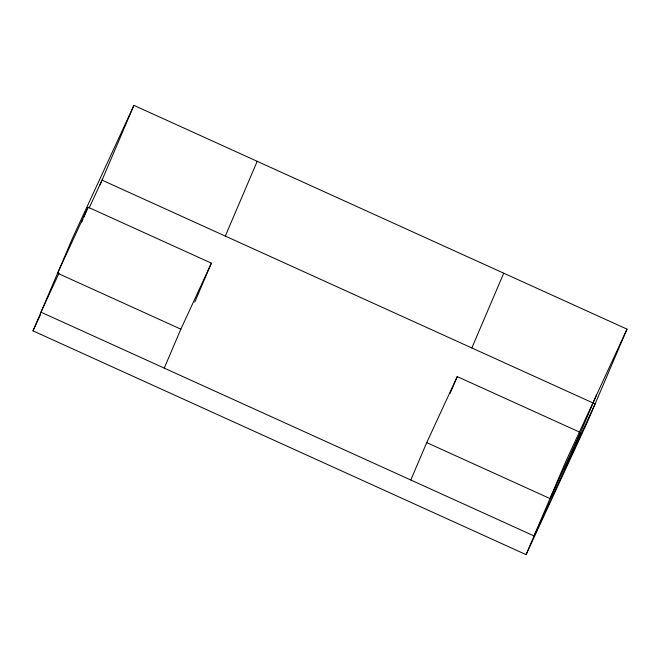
<?xml version="1.0" encoding="UTF-8"?>
<svg xmlns="http://www.w3.org/2000/svg" width="660" height="660" viewBox="0 0 660 660"><rect width="100%" height="100%" fill="white"/><g stroke="black" fill="none" stroke-linecap="round" stroke-linejoin="round"><path stroke-width="0.99" d="M33 330.866L72.864 237.402L133.922 105.369L627 329.134L587.136 422.598L526.078 554.631L33 330.866L40.739 314.127M81.782 222.049L82.97 219.268M83.762 217.412L88.11 207.215L211.382 263.15L194.774 302.099M100.04 184.816L133.922 105.369M164.241 368.115L180.856 329.167L211.382 263.15M225.299 236.082L257.194 161.312M410.784 479.993L426.731 442.612L457.256 376.596L579.595 432.11M450.079 393.418L457.256 376.596M471.842 347.968L503.728 273.199M526.078 554.631L565.942 461.167L627 329.134M564.581 469.92L596.475 395.15M88.11 207.215L57.585 273.224L180.856 329.167M59.029 273.116L40.969 312.172L534.047 535.937L595.106 403.912L102.028 180.139L89.133 208.032M580.528 432.539L549.994 498.556L426.731 442.612"/></g></svg>
